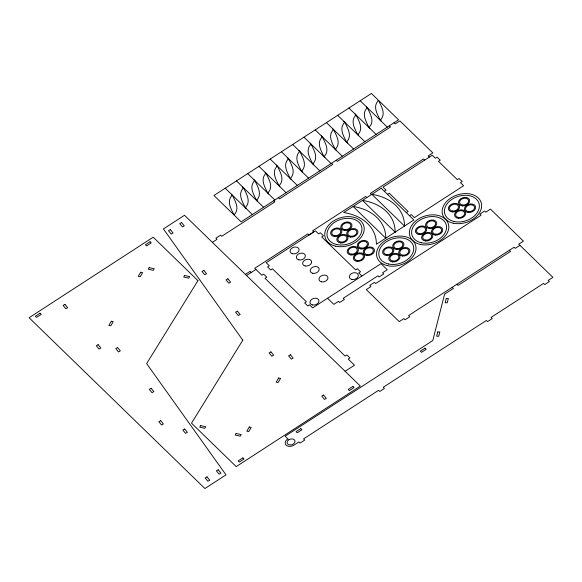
<?xml version="1.0" encoding="UTF-8"?>
<svg xmlns="http://www.w3.org/2000/svg" width="582" height="582" viewBox="0 0 582 582"><rect width="100%" height="100%" fill="white"/><g stroke="black" fill="none" stroke-linecap="round" stroke-linejoin="round"><path stroke-width="0.87" d="M212.394 242.352L217.086 239.318L215.907 238.176L220.593 235.135L221.771 236.277L274.886 201.867L273.715 200.725M245.364 274.377L250.049 271.336L251.228 272.485M246.542 275.519L255.913 269.444M384.367 191.303L386.128 190.168L382.985 187.12L432.2 155.234L435.343 158.282L437.097 157.147L440.239 160.196L438.479 161.33L457.321 179.634L459.074 178.492L462.217 181.54L460.457 182.683L463.599 185.731L414.384 217.617L411.241 214.562L409.488 215.704M387.51 194.352L389.271 193.217L408.106 211.513L406.345 212.656M519.937 245.335L515.245 248.376L514.073 247.226L408.615 315.553L409.793 316.695L405.108 319.729L403.93 318.587L399.237 321.628L366.274 289.603L370.96 286.562L369.788 285.42L374.473 282.386L375.652 283.529L481.103 215.209L479.924 214.06L484.617 211.026L485.795 212.168L490.481 209.134L523.444 241.159L518.758 244.193L552.9 277.359L548.215 280.393L549.393 281.535L544.701 284.576L543.523 283.434L491.033 317.437L492.212 318.587L487.52 321.62L486.348 320.478L383.232 387.285L384.411 388.427L379.726 391.46L378.547 390.318L303.557 438.901L304.735 440.043L300.043 443.084L298.872 441.942L294.186 444.983A5.776 4.139 -17.5 0 1 286.089 445.143A5.776 4.139 -17.5 0 1 287.908 438.886L285.151 436.202L432.79 340.55L444.59 294.15L453.378 288.454L452.199 287.312M345.119 371.28L354.496 365.205L348.218 359.109L349.971 357.966L346.836 354.918L345.075 356.06L265.021 278.291L266.774 277.148L263.639 274.1L261.878 275.242L254.734 268.302L307.856 233.891L309.027 235.033L313.72 231.992L312.541 230.85L365.663 196.44L366.835 197.582M394.007 122.787L395.185 123.93L399.87 120.889L432.841 152.913L428.156 155.947L429.327 157.096M389.322 125.821L390.5 126.963L337.385 161.381L336.207 160.232M424.642 160.13L423.463 158.988L370.348 193.399L371.527 194.541M360.185 100.751L387.328 127.116M509.381 250.267L510.56 251.409L458.07 285.42L456.892 284.278M348.938 108.041L376.081 134.398M337.691 115.331L364.827 141.688M326.437 122.613L353.58 148.977M315.189 129.902L342.332 156.267M331.514 163.273L332.693 164.415L279.578 198.833L278.4 197.684M303.942 137.192L331.085 163.549M292.695 144.482L319.838 170.839M281.448 151.764L308.584 178.128M270.193 159.053L297.337 185.418M258.946 166.343L286.089 192.7M361.888 275.984L358.745 272.936L360.505 271.794L357.37 268.746L355.609 269.881L321.701 236.947L323.461 235.812L320.318 232.756L318.565 233.899L315.422 230.85L266.207 262.729L269.35 265.778L267.589 266.92L270.732 269.968L272.485 268.833L306.394 301.767L304.641 302.909L307.776 305.957L309.537 304.815L312.672 307.871L380.999 263.646L387.277 269.75L382.585 272.783L383.764 273.926L379.078 276.967L377.9 275.817L343.22 298.29L344.399 299.432L339.706 302.473L338.528 301.331L333.842 304.364L327.564 298.268M247.699 173.632L274.842 199.99M236.452 180.915L263.595 207.279M225.205 188.204L252.341 214.569M380.279 120.27C377.558 114.603 372.786 107.103 377.762 101.224A2.459 1.761 -17.5 0 0 377.602 99.457L371.432 93.462L213.95 195.494L234.044 215.013C231.323 209.345 226.558 201.845 231.534 195.967A2.459 1.761 -17.5 0 0 231.374 194.199M367.235 107.597C369.956 113.257 374.728 120.765 369.752 126.636A2.459 1.761 -17.5 0 0 369.912 128.411M369.032 127.56C366.311 121.893 361.538 114.392 366.514 108.514A2.459 1.761 -17.5 0 0 366.354 106.746M355.988 114.88C358.708 120.547 363.474 128.047 358.497 133.925A2.459 1.761 -17.5 0 0 358.658 135.693M357.785 134.842C355.064 129.182 350.291 121.682 355.267 115.803A2.459 1.761 -17.5 0 0 355.107 114.036M344.74 122.169C347.454 127.836 352.226 135.337 347.25 141.215A2.459 1.761 -17.5 0 0 347.41 142.983M346.53 142.132C343.817 136.472 339.044 128.964 344.02 123.093A2.459 1.761 -17.5 0 0 343.86 121.318M333.486 129.459C336.207 135.126 340.979 142.626 336.003 148.497A2.459 1.761 -17.5 0 0 336.163 150.272M335.283 149.421C332.562 143.754 327.79 136.253 332.766 130.375A2.459 1.761 -17.5 0 0 332.606 128.607M322.239 136.748C324.96 142.408 329.732 149.916 324.756 155.787A2.459 1.761 -17.5 0 0 324.916 157.562M324.036 156.711C321.315 151.044 316.543 143.543 321.519 137.665A2.459 1.761 -17.5 0 0 321.359 135.897M310.992 144.03C313.713 149.698 318.485 157.198 313.509 163.076A2.459 1.761 -17.5 0 0 313.669 164.844M312.789 163.993C310.068 158.333 305.295 150.833 310.271 144.954A2.459 1.761 -17.5 0 0 310.111 143.187M299.745 151.32C302.465 156.987 307.231 164.488 302.254 170.366A2.459 1.761 -17.5 0 0 302.414 172.134M301.534 171.283C298.821 165.623 294.048 158.115 299.024 152.244A2.459 1.761 -17.5 0 0 298.864 150.469M288.497 158.61C291.211 164.277 295.983 171.777 291.007 177.648A2.459 1.761 -17.5 0 0 291.167 179.423M290.287 178.572C287.566 172.905 282.801 165.404 287.777 159.526A2.459 1.761 -17.5 0 0 287.617 157.758M277.243 165.899C279.964 171.559 284.736 179.067 279.76 184.938A2.459 1.761 -17.5 0 0 279.92 186.713M279.04 185.862C276.319 180.194 271.547 172.694 276.523 166.816A2.459 1.761 -17.5 0 0 276.363 165.048M265.996 173.181C268.717 178.849 273.489 186.349 268.513 192.227A2.459 1.761 -17.5 0 0 268.673 193.995M267.793 193.144C265.072 187.484 260.3 179.984 265.276 174.105A2.459 1.761 -17.5 0 0 265.116 172.337M254.749 180.471C257.47 186.138 262.242 193.639 257.266 199.517A2.459 1.761 -17.5 0 0 257.426 201.285M256.546 200.434C253.825 194.774 249.052 187.266 254.028 181.395A2.459 1.761 -17.5 0 0 253.868 179.62M243.502 187.76C246.215 193.428 250.988 200.928 246.011 206.799A2.459 1.761 -17.5 0 0 246.171 208.574M245.291 207.723C242.578 202.056 237.805 194.555 242.781 188.677A2.459 1.761 -17.5 0 0 242.621 186.909M232.247 195.05C234.968 200.71 239.74 208.21 234.764 214.089A2.459 1.761 -17.5 0 0 234.924 215.864L241.094 221.851L398.575 119.827L378.482 100.308C381.203 105.975 385.975 113.475 380.999 119.354A2.459 1.761 -17.5 0 0 381.159 121.121M437.744 331.951L436.653 336.258L438.733 336.258L439.825 331.951L437.744 331.951M446.263 298.457L445.165 302.764L447.245 302.764L448.344 298.464L446.263 298.457M111.344 321.242L108.856 325.396L110.755 325.818L113.25 321.664L111.344 321.242M140.713 272.216L138.225 276.37L140.131 276.792L142.619 272.638L140.713 272.216M149.188 267.633L148.257 269.197L153.313 270.317L154.252 268.753L149.188 267.633M184.625 275.497L183.694 277.054L188.757 278.181L189.688 276.617L184.625 275.497M200.674 425.624L199.735 427.188L204.799 428.308L205.737 426.744L200.674 425.624M236.11 433.481L235.172 435.045L240.235 436.165L241.174 434.608L236.11 433.481M249.3 427.006L246.804 431.167L248.71 431.589L251.198 427.428L249.3 427.006M278.669 377.987L276.181 382.141L278.087 382.563L280.575 378.409L278.669 377.987M197.931 280.633L146.635 363.619L226.005 474.868L204.915 488.538L29.1 317.75L153.197 237.18L197.931 280.633M242.796 340.186L191.5 423.172L236.234 466.626L360.323 386.048L184.509 215.267L163.418 228.93L242.796 340.186M288.847 439.788L288.075 440.421A4.038 2.888 -17.5 0 0 287.763 444.051A4.038 2.888 -17.5 0 0 292.317 444.539L293.241 444.059A4.038 2.888 -17.5 0 0 294.325 439.803A4.038 2.888 -17.5 0 0 288.847 439.788M150.076 241.741L145.391 244.775L146.569 245.924L151.255 242.883L150.076 241.741M40.042 313.203L35.357 316.237L36.535 317.386L41.227 314.353L40.042 313.203M381.232 188.255L343.736 212.546A53.369 38.201 -17.5 0 1 376.387 244.265L413.882 219.974L381.232 188.255M352.888 386.419L348.203 389.453L349.382 390.602L354.067 387.561L352.888 386.419M242.854 457.881L238.169 460.915L239.348 462.064L244.04 459.023L242.854 457.881M300.785 428.621L296.093 431.655L297.278 432.804L301.963 429.763L300.785 428.621M424.984 348.152L420.299 351.186L421.477 352.336L426.169 349.295L424.984 348.152M181.562 222.571L179.707 223.612L182.428 226.915L184.283 225.874L181.562 222.571M170.337 229.679L168.474 230.719L171.195 234.022L173.058 232.982L170.337 229.679M64.958 304.386L63.103 305.419L65.824 308.722L67.679 307.689L64.958 304.386M203.875 270.412L202.012 271.452L204.733 274.755L206.588 273.715L203.875 270.412M98.132 344.675L96.277 345.715L98.998 349.018L100.853 347.978L98.132 344.675M227.889 278.822L226.034 279.855L228.755 283.158L230.61 282.125L227.889 278.822M117.622 347.578L115.767 348.618L118.481 351.921L120.343 350.881L117.622 347.578M237.405 311.152L235.55 312.185L238.271 315.488L240.126 314.455L237.405 311.152M151.16 388.31L149.298 389.351L152.018 392.654L153.874 391.613L151.16 388.31M270.943 351.884L269.088 352.918L271.801 356.22L273.664 355.187L270.943 351.884M160.676 420.641L158.813 421.681L161.534 424.984L163.397 423.943L160.676 420.641M290.433 354.787L288.57 355.82L291.291 359.123L293.153 358.09L290.433 354.787M184.698 429.05L182.835 430.083L185.556 433.386L187.411 432.353L184.698 429.05M323.607 395.076L321.744 396.116L324.465 399.419L326.327 398.379L323.607 395.076M218.228 469.783L216.373 470.816L219.087 474.119L220.949 473.086L218.228 469.783M207.003 476.891L205.14 477.924L207.861 481.227L209.724 480.194L207.003 476.891M404.512 226.049L371.854 194.33A53.369 38.201 -17.5 0 1 404.512 226.049M395.134 232.116L362.484 200.404A53.369 38.201 -17.5 0 1 395.134 232.116M385.764 238.191L353.107 206.472A53.369 38.201 -17.5 0 1 385.764 238.191M340.601 242.978A5.769 4.132 -17.5 0 0 347.941 237.07A5.769 4.132 -17.5 0 0 338.688 236.081A5.769 4.132 -17.5 0 0 340.601 242.978M340.965 242.119A4.612 3.303 -17.5 0 0 346.836 237.398A4.612 3.303 -17.5 0 0 339.43 236.605A4.612 3.303 -17.5 0 0 340.965 242.119M350.517 237.092A5.769 4.132 -17.5 0 0 357.857 231.192A5.769 4.132 -17.5 0 0 348.596 230.203A5.769 4.132 -17.5 0 0 350.517 237.092M350.881 236.241A4.612 3.303 -17.5 0 0 356.751 231.52A4.612 3.303 -17.5 0 0 349.346 230.727A4.612 3.303 -17.5 0 0 350.881 236.241M344.559 230.53A5.769 4.132 -17.5 0 0 351.892 224.63A5.769 4.132 -17.5 0 0 342.638 223.641A5.769 4.132 -17.5 0 0 344.559 230.53M344.915 229.679A4.612 3.303 -17.5 0 0 350.786 224.958A4.612 3.303 -17.5 0 0 343.38 224.165A4.612 3.303 -17.5 0 0 344.915 229.679M386.412 255.491A5.769 4.132 -17.5 0 0 393.752 249.583A5.769 4.132 -17.5 0 0 384.498 248.594A5.769 4.132 -17.5 0 0 386.412 255.491M386.775 254.64A4.612 3.303 -17.5 0 0 392.646 249.911A4.612 3.303 -17.5 0 0 385.24 249.125A4.612 3.303 -17.5 0 0 386.775 254.64M392.566 261.929A5.769 4.132 -17.5 0 0 399.907 256.022A5.769 4.132 -17.5 0 0 390.653 255.032A5.769 4.132 -17.5 0 0 392.566 261.929M392.93 261.078A4.612 3.303 -17.5 0 0 398.801 256.349A4.612 3.303 -17.5 0 0 391.395 255.563A4.612 3.303 -17.5 0 0 392.93 261.078M402.482 256.044A5.769 4.132 -17.5 0 0 409.823 250.144A5.769 4.132 -17.5 0 0 400.562 249.154A5.769 4.132 -17.5 0 0 402.482 256.044M402.846 255.192A4.612 3.303 -17.5 0 0 408.717 250.471A4.612 3.303 -17.5 0 0 401.311 249.678A4.612 3.303 -17.5 0 0 402.846 255.192M396.524 249.489A5.769 4.132 -17.5 0 0 403.857 243.582A5.769 4.132 -17.5 0 0 394.603 242.592A5.769 4.132 -17.5 0 0 396.524 249.489M396.88 248.63A4.612 3.303 -17.5 0 0 402.751 243.909A4.612 3.303 -17.5 0 0 395.345 243.116A4.612 3.303 -17.5 0 0 396.88 248.63M419.236 234.531A5.769 4.132 -17.5 0 0 426.577 228.624A5.769 4.132 -17.5 0 0 417.316 227.642A5.769 4.132 -17.5 0 0 419.236 234.531M419.593 233.68A4.612 3.303 -17.5 0 0 425.471 228.959A4.612 3.303 -17.5 0 0 418.065 228.166A4.612 3.303 -17.5 0 0 419.593 233.68M425.391 240.97A5.769 4.132 -17.5 0 0 432.732 235.07A5.769 4.132 -17.5 0 0 423.47 234.08A5.769 4.132 -17.5 0 0 425.391 240.97M425.755 240.119A4.612 3.303 -17.5 0 0 431.626 235.397A4.612 3.303 -17.5 0 0 424.22 234.604A4.612 3.303 -17.5 0 0 425.755 240.119M435.3 235.092A5.769 4.132 -17.5 0 0 442.64 229.184A5.769 4.132 -17.5 0 0 433.386 228.195A5.769 4.132 -17.5 0 0 435.3 235.092M435.663 234.233A4.612 3.303 -17.5 0 0 441.534 229.512A4.612 3.303 -17.5 0 0 434.128 228.719A4.612 3.303 -17.5 0 0 435.663 234.233M429.341 228.53A5.769 4.132 -17.5 0 0 436.682 222.622A5.769 4.132 -17.5 0 0 427.428 221.633A5.769 4.132 -17.5 0 0 429.341 228.53M429.705 227.671A4.612 3.303 -17.5 0 0 435.576 222.95A4.612 3.303 -17.5 0 0 428.17 222.157A4.612 3.303 -17.5 0 0 429.705 227.671M350.968 254.974A5.769 4.132 -17.5 0 0 358.308 249.074A5.769 4.132 -17.5 0 0 349.047 248.085A5.769 4.132 -17.5 0 0 350.968 254.974M351.332 254.123A4.612 3.303 -17.5 0 0 357.203 249.402A4.612 3.303 -17.5 0 0 349.797 248.609A4.612 3.303 -17.5 0 0 351.332 254.123M357.122 261.413A5.769 4.132 -17.5 0 0 364.463 255.513A5.769 4.132 -17.5 0 0 355.209 254.523A5.769 4.132 -17.5 0 0 357.122 261.413M357.486 260.561A4.612 3.303 -17.5 0 0 363.357 255.84A4.612 3.303 -17.5 0 0 355.951 255.047A4.612 3.303 -17.5 0 0 357.486 260.561M367.031 255.534A5.769 4.132 -17.5 0 0 374.372 249.627A5.769 4.132 -17.5 0 0 365.118 248.638A5.769 4.132 -17.5 0 0 367.031 255.534M367.395 254.683A4.612 3.303 -17.5 0 0 373.266 249.954A4.612 3.303 -17.5 0 0 365.86 249.169A4.612 3.303 -17.5 0 0 367.395 254.683M361.073 248.972A5.769 4.132 -17.5 0 0 368.413 243.065A5.769 4.132 -17.5 0 0 359.159 242.076A5.769 4.132 -17.5 0 0 361.073 248.972M361.437 248.121A4.612 3.303 -17.5 0 0 367.307 243.392A4.612 3.303 -17.5 0 0 359.902 242.607A4.612 3.303 -17.5 0 0 361.437 248.121M334.446 236.539A5.769 4.132 -17.5 0 0 341.787 230.632A5.769 4.132 -17.5 0 0 332.533 229.643A5.769 4.132 -17.5 0 0 334.446 236.539M334.81 235.681A4.612 3.303 -17.5 0 0 340.681 230.959A4.612 3.303 -17.5 0 0 333.275 230.166A4.612 3.303 -17.5 0 0 334.81 235.681M335.77 246.215A20.195 14.455 -17.5 0 0 364.179 227.809A20.195 14.455 -17.5 0 0 333.493 221A20.195 14.455 -17.5 0 0 335.77 246.215M336.767 244.556A17.889 12.804 -17.5 0 0 361.931 228.253A17.889 12.804 -17.5 0 0 334.745 222.222A17.889 12.804 -17.5 0 0 336.767 244.556M453.182 223.168A20.195 14.455 -17.5 0 0 481.59 204.762A20.195 14.455 -17.5 0 0 450.904 197.953A20.195 14.455 -17.5 0 0 453.182 223.168M420.371 244.425A20.195 14.455 -17.5 0 0 448.78 226.02A20.195 14.455 -17.5 0 0 418.094 219.21A20.195 14.455 -17.5 0 0 420.371 244.425M454.171 221.509A17.889 12.804 -17.5 0 0 479.342 205.206A17.889 12.804 -17.5 0 0 452.156 199.175A17.889 12.804 -17.5 0 0 454.171 221.509M387.561 265.683A20.195 14.455 -17.5 0 0 415.977 247.27A20.195 14.455 -17.5 0 0 385.284 240.468A20.195 14.455 -17.5 0 0 387.561 265.683M421.368 242.759A17.889 12.804 -17.5 0 0 446.532 226.456A17.889 12.804 -17.5 0 0 419.353 220.433A17.889 12.804 -17.5 0 0 421.368 242.759M388.558 264.017A17.889 12.804 -17.5 0 0 413.722 247.714A17.889 12.804 -17.5 0 0 386.543 241.683A17.889 12.804 -17.5 0 0 388.558 264.017M452.17 211.913A5.769 4.132 -17.5 0 0 459.511 206.013A5.769 4.132 -17.5 0 0 450.25 205.024A5.769 4.132 -17.5 0 0 452.17 211.913M452.534 211.062A4.612 3.303 -17.5 0 0 458.405 206.341A4.612 3.303 -17.5 0 0 450.999 205.548A4.612 3.303 -17.5 0 0 452.534 211.062M458.325 218.352A5.769 4.132 -17.5 0 0 465.665 212.452A5.769 4.132 -17.5 0 0 456.412 211.462A5.769 4.132 -17.5 0 0 458.325 218.352M458.689 217.501A4.612 3.303 -17.5 0 0 464.56 212.779A4.612 3.303 -17.5 0 0 457.154 211.986A4.612 3.303 -17.5 0 0 458.689 217.501M468.241 212.474A5.769 4.132 -17.5 0 0 475.574 206.574A5.769 4.132 -17.5 0 0 466.32 205.584A5.769 4.132 -17.5 0 0 468.241 212.474M468.597 211.622A4.612 3.303 -17.5 0 0 474.468 206.901A4.612 3.303 -17.5 0 0 467.062 206.108A4.612 3.303 -17.5 0 0 468.597 211.622M462.275 205.912A5.769 4.132 -17.5 0 0 469.616 200.012A5.769 4.132 -17.5 0 0 460.362 199.022A5.769 4.132 -17.5 0 0 462.275 205.912M462.639 205.06A4.612 3.303 -17.5 0 0 468.51 200.339A4.612 3.303 -17.5 0 0 461.104 199.546A4.612 3.303 -17.5 0 0 462.639 205.06M298.872 259.87A4.612 3.303 -17.5 0 0 305.368 255.665A4.612 3.303 -17.5 0 0 298.348 254.108A4.612 3.303 -17.5 0 0 298.872 259.87M321.475 281.834A4.612 3.303 -17.5 0 0 327.972 277.621A4.612 3.303 -17.5 0 0 320.958 276.064A4.612 3.303 -17.5 0 0 321.475 281.834M312.687 273.293A4.612 3.303 -17.5 0 0 319.176 269.08A4.612 3.303 -17.5 0 0 312.163 267.531A4.612 3.303 -17.5 0 0 312.687 273.293M305.15 265.974A4.612 3.303 -17.5 0 0 311.646 261.762A4.612 3.303 -17.5 0 0 304.633 260.205A4.612 3.303 -17.5 0 0 305.15 265.974M292.593 253.774A4.612 3.303 -17.5 0 0 299.09 249.569A4.612 3.303 -17.5 0 0 292.069 248.012A4.612 3.303 -17.5 0 0 292.593 253.774M351.834 279.447A4.612 3.303 -17.5 0 0 358.33 275.235A4.612 3.303 -17.5 0 0 351.317 273.685A4.612 3.303 -17.5 0 0 351.834 279.447M312.469 304.953A4.612 3.303 -17.5 0 0 318.958 300.748A4.612 3.303 -17.5 0 0 311.945 299.192A4.612 3.303 -17.5 0 0 312.469 304.953"/></g></svg>
